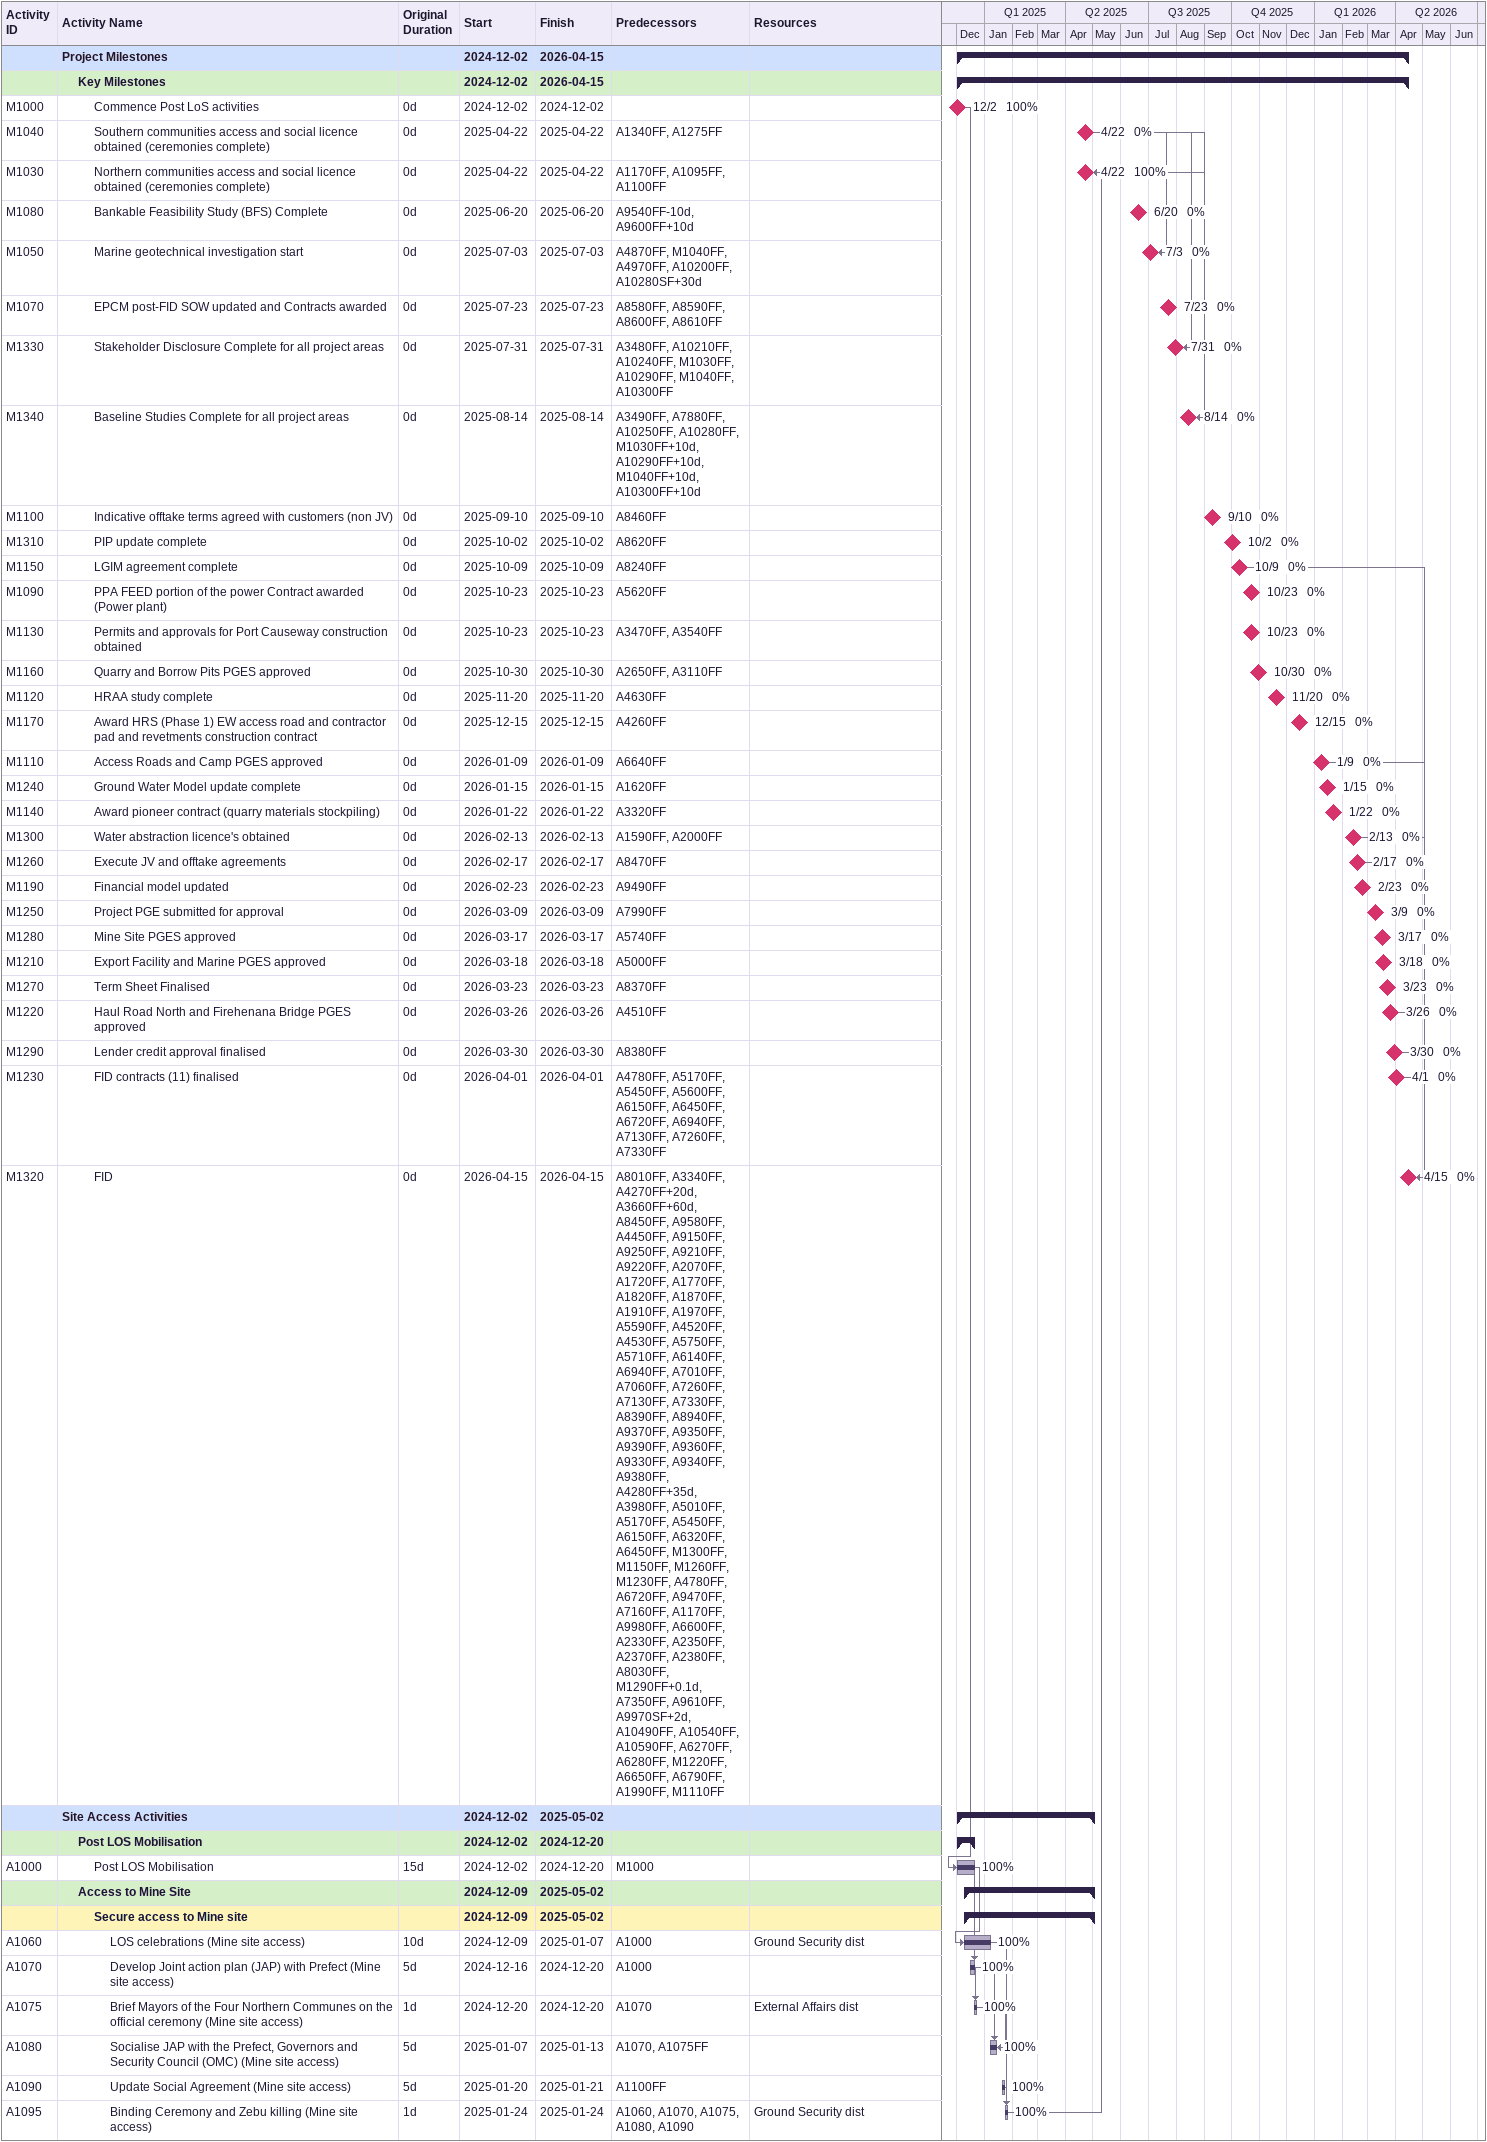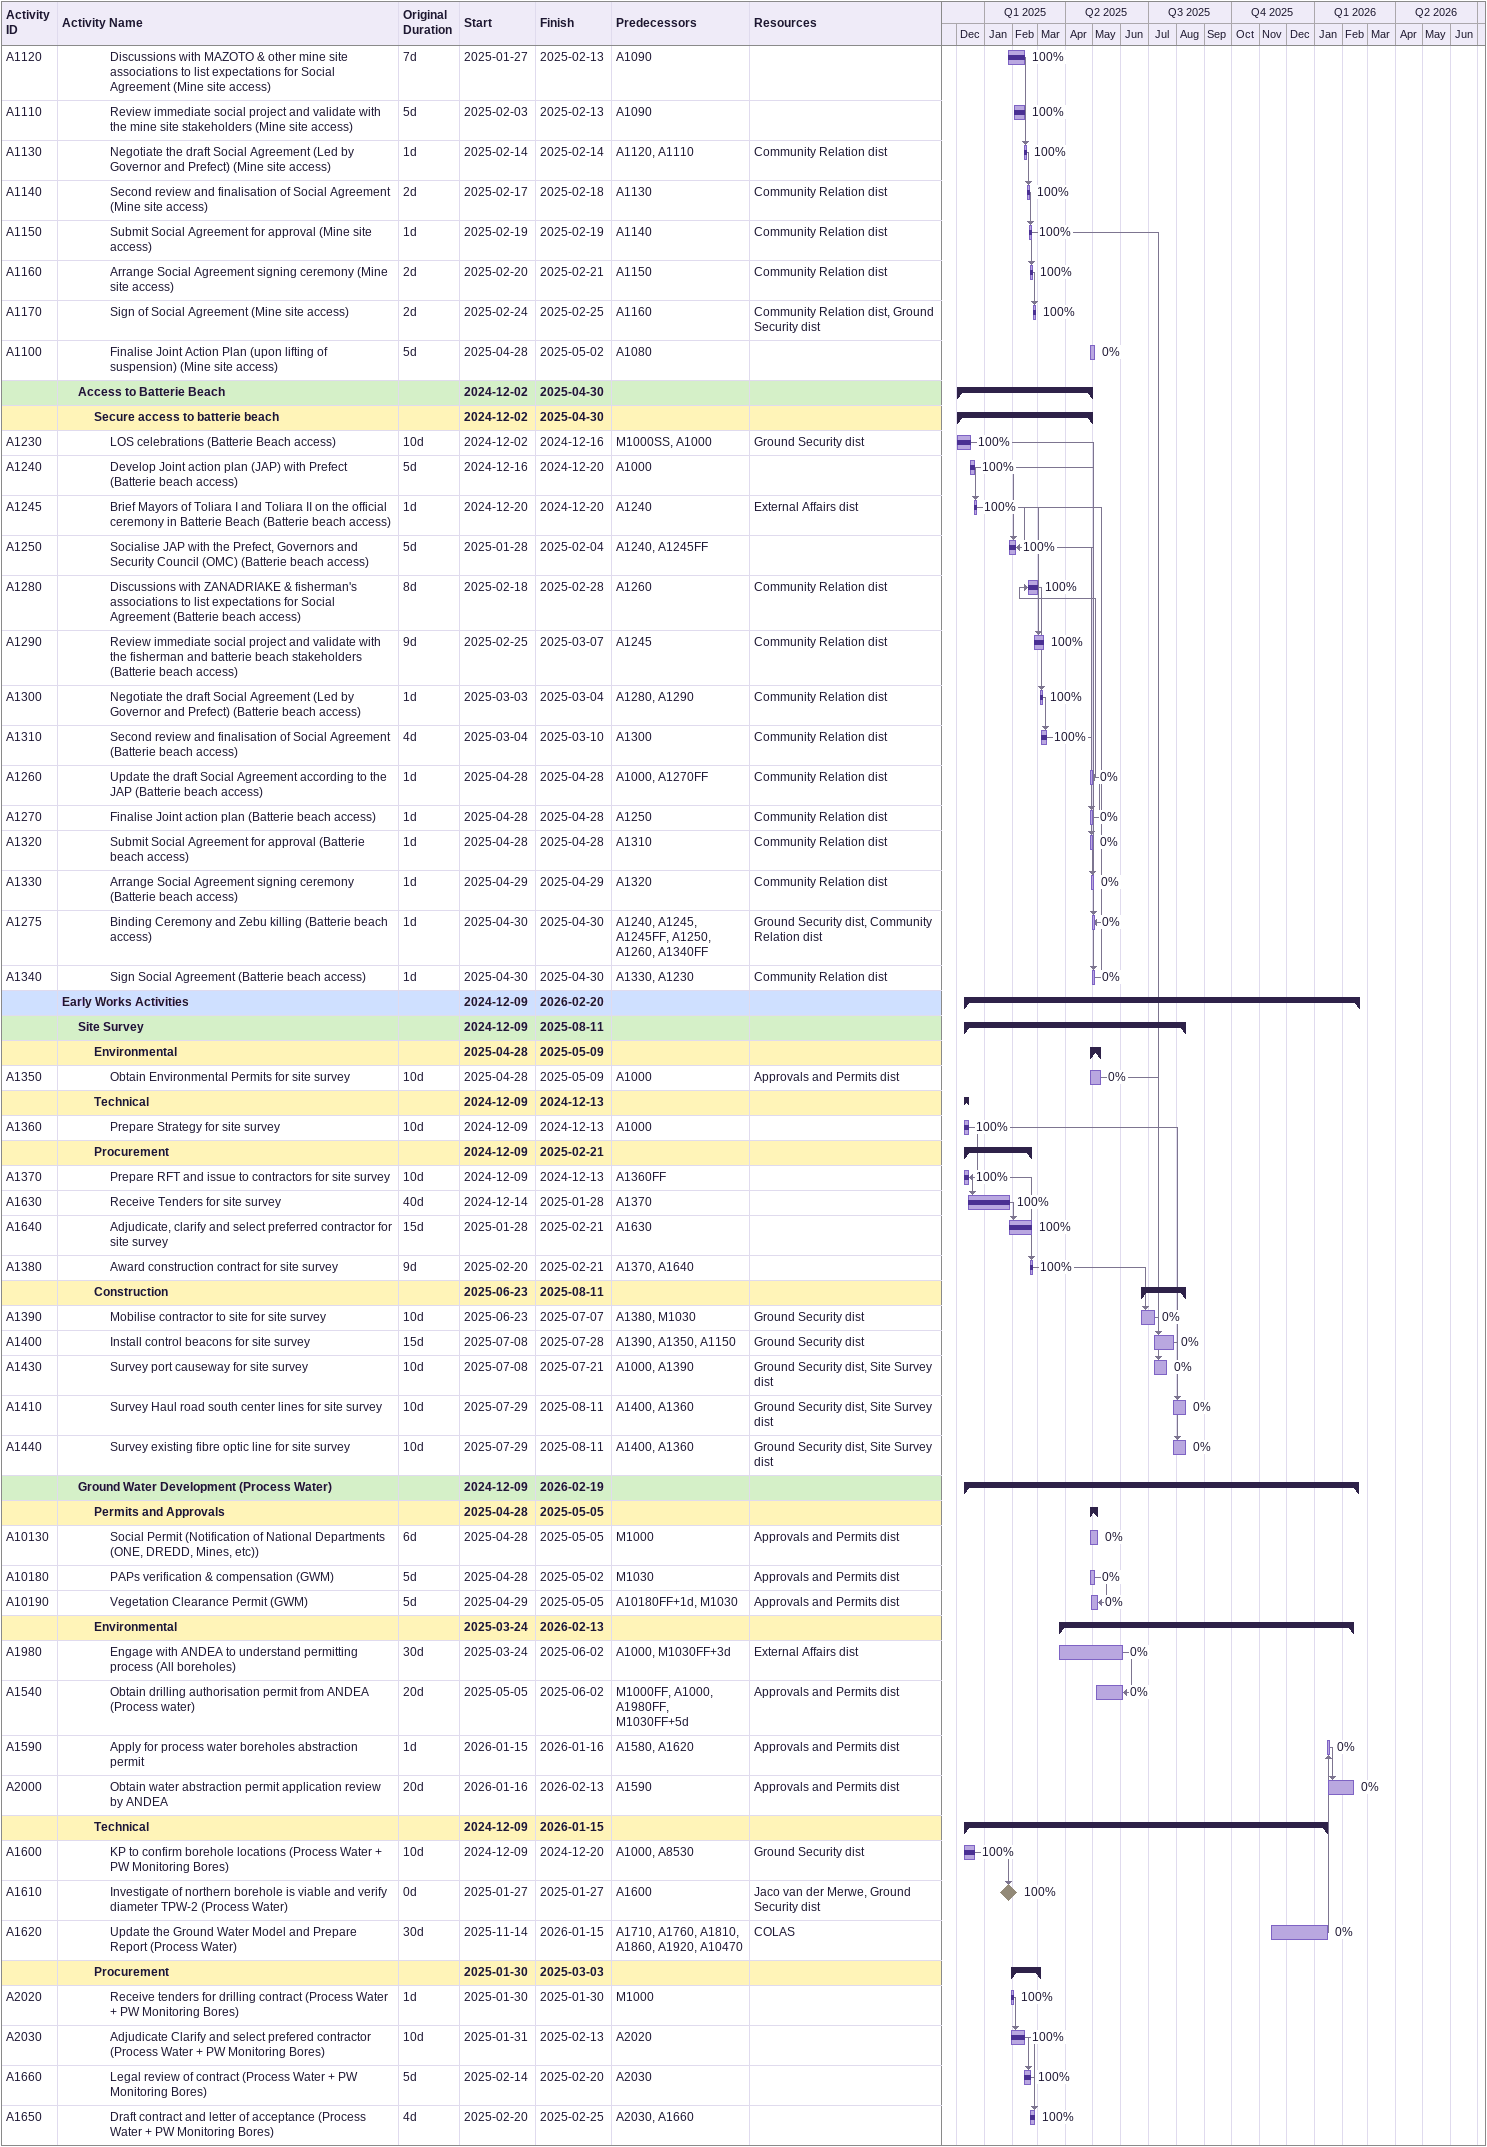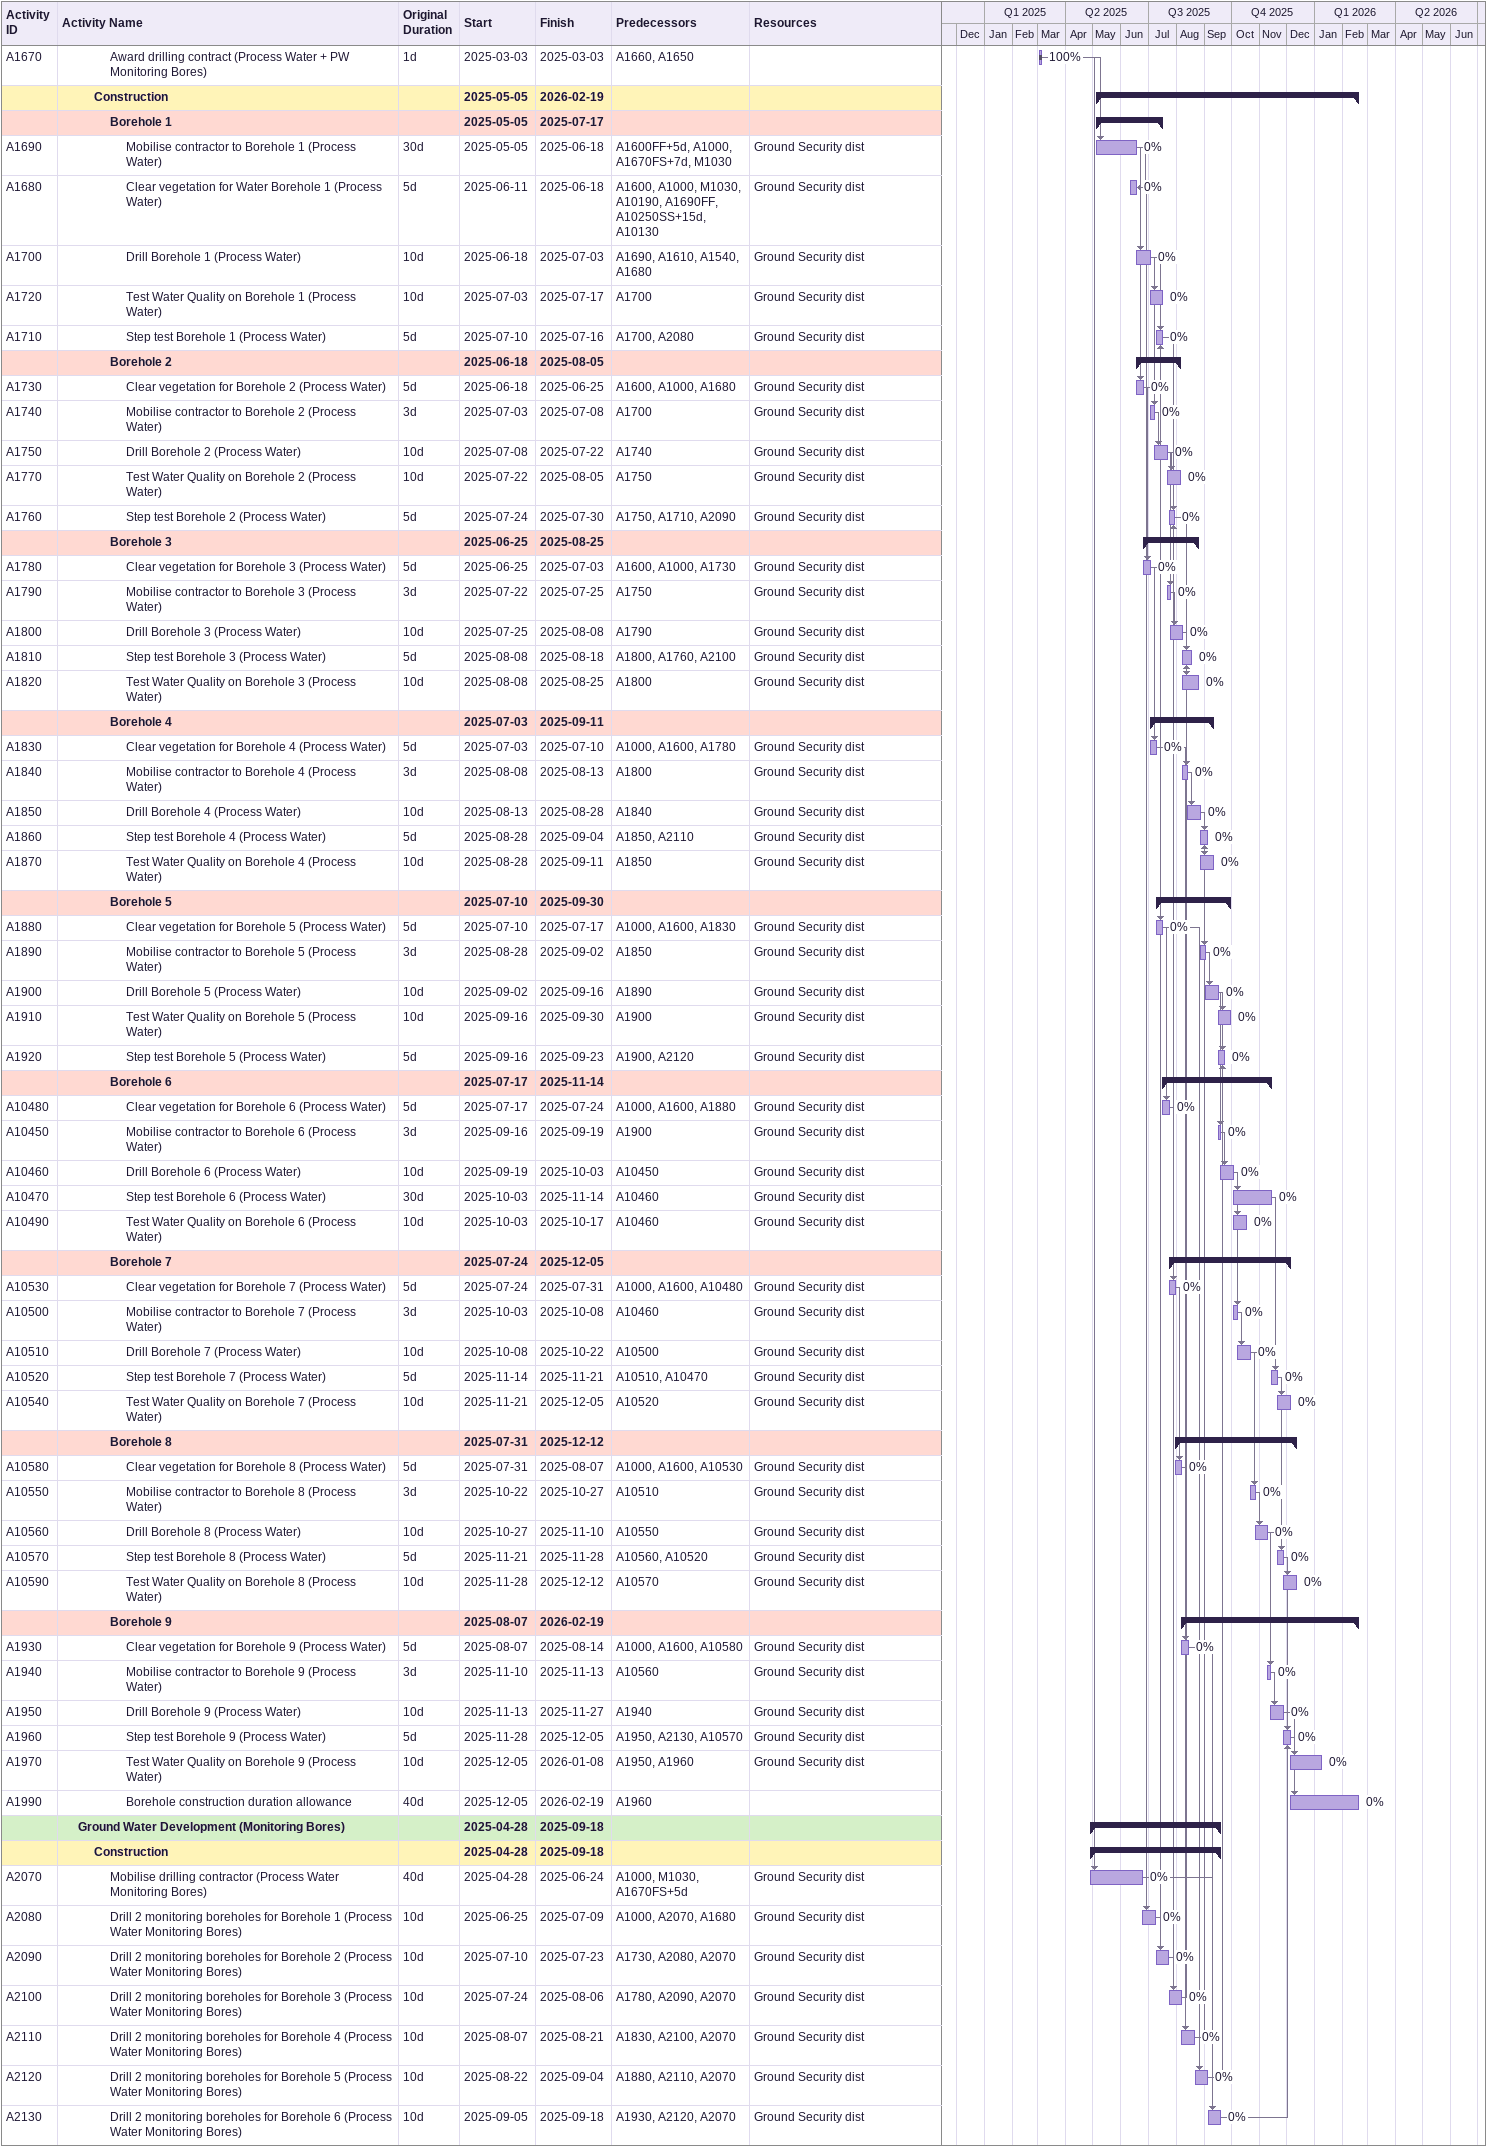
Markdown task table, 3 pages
| ID | Level | Task | Original duration | Start | Finish | Predecessors | Resources | % complete |
|---|---|---|---|---|---|---|---|---|
|  | 1 | **Project Milestones** |  | 2024-12-02 | 2026-04-15 |  |  |  |
|  | 2 | **Key Milestones** |  | 2024-12-02 | 2026-04-15 |  |  |  |
| M1000 | 3 | Commence Post LoS activities | 0d | 2024-12-02 | 2024-12-02 |  |  | 100 |
| M1040 | 3 | Southern communities access and social licence obtained (ceremonies complete) | 0d | 2025-04-22 | 2025-04-22 | A1340FF, A1275FF |  | 0 |
| M1030 | 3 | Northern communities access and social licence obtained (ceremonies complete) | 0d | 2025-04-22 | 2025-04-22 | A1170FF, A1095FF, A1100FF |  | 100 |
| M1080 | 3 | Bankable Feasibility Study (BFS) Complete | 0d | 2025-06-20 | 2025-06-20 | A9540FF-10d, A9600FF+10d |  | 0 |
| M1050 | 3 | Marine geotechnical investigation start | 0d | 2025-07-03 | 2025-07-03 | A4870FF, M1040FF, A4970FF, A10200FF, A10280SF+30d |  | 0 |
| M1070 | 3 | EPCM post-FID SOW updated and Contracts awarded | 0d | 2025-07-23 | 2025-07-23 | A8580FF, A8590FF, A8600FF, A8610FF |  | 0 |
| M1330 | 3 | Stakeholder Disclosure Complete for all project areas | 0d | 2025-07-31 | 2025-07-31 | A3480FF, A10210FF, A10240FF, M1030FF, A10290FF, M1040FF, A10300FF |  | 0 |
| M1340 | 3 | Baseline Studies Complete for all project areas | 0d | 2025-08-14 | 2025-08-14 | A3490FF, A7880FF, A10250FF, A10280FF, M1030FF+10d, A10290FF+10d, M1040FF+10d, A10300FF+10d |  | 0 |
| M1100 | 3 | Indicative offtake terms agreed with customers (non JV) | 0d | 2025-09-10 | 2025-09-10 | A8460FF |  | 0 |
| M1310 | 3 | PIP update complete | 0d | 2025-10-02 | 2025-10-02 | A8620FF |  | 0 |
| M1150 | 3 | LGIM agreement complete | 0d | 2025-10-09 | 2025-10-09 | A8240FF |  | 0 |
| M1090 | 3 | PPA FEED portion of the power Contract awarded (Power plant) | 0d | 2025-10-23 | 2025-10-23 | A5620FF |  | 0 |
| M1130 | 3 | Permits and approvals for Port Causeway construction obtained | 0d | 2025-10-23 | 2025-10-23 | A3470FF, A3540FF |  | 0 |
| M1160 | 3 | Quarry and Borrow Pits PGES approved | 0d | 2025-10-30 | 2025-10-30 | A2650FF, A3110FF |  | 0 |
| M1120 | 3 | HRAA study complete | 0d | 2025-11-20 | 2025-11-20 | A4630FF |  | 0 |
| M1170 | 3 | Award HRS (Phase 1) EW access road and contractor pad and revetments construction contract | 0d | 2025-12-15 | 2025-12-15 | A4260FF |  | 0 |
| M1110 | 3 | Access Roads and Camp PGES approved | 0d | 2026-01-09 | 2026-01-09 | A6640FF |  | 0 |
| M1240 | 3 | Ground Water Model update complete | 0d | 2026-01-15 | 2026-01-15 | A1620FF |  | 0 |
| M1140 | 3 | Award pioneer contract (quarry materials stockpiling) | 0d | 2026-01-22 | 2026-01-22 | A3320FF |  | 0 |
| M1300 | 3 | Water abstraction licence's obtained | 0d | 2026-02-13 | 2026-02-13 | A1590FF, A2000FF |  | 0 |
| M1260 | 3 | Execute JV and offtake agreements | 0d | 2026-02-17 | 2026-02-17 | A8470FF |  | 0 |
| M1190 | 3 | Financial model updated | 0d | 2026-02-23 | 2026-02-23 | A9490FF |  | 0 |
| M1250 | 3 | Project PGE submitted for approval | 0d | 2026-03-09 | 2026-03-09 | A7990FF |  | 0 |
| M1280 | 3 | Mine Site PGES approved | 0d | 2026-03-17 | 2026-03-17 | A5740FF |  | 0 |
| M1210 | 3 | Export Facility and Marine PGES approved | 0d | 2026-03-18 | 2026-03-18 | A5000FF |  | 0 |
| M1270 | 3 | Term Sheet Finalised | 0d | 2026-03-23 | 2026-03-23 | A8370FF |  | 0 |
| M1220 | 3 | Haul Road North and Firehenana Bridge PGES approved | 0d | 2026-03-26 | 2026-03-26 | A4510FF |  | 0 |
| M1290 | 3 | Lender credit approval finalised | 0d | 2026-03-30 | 2026-03-30 | A8380FF |  | 0 |
| M1230 | 3 | FID contracts (11) finalised | 0d | 2026-04-01 | 2026-04-01 | A4780FF, A5170FF, A5450FF, A5600FF, A6150FF, A6450FF, A6720FF, A6940FF, A7130FF, A7260FF, A7330FF |  | 0 |
| M1320 | 3 | FID | 0d | 2026-04-15 | 2026-04-15 | A8010FF, A3340FF, A4270FF+20d, A3660FF+60d, A8450FF, A9580FF, A4450FF, A9150FF, A9250FF, A9210FF, A9220FF, A2070FF, A1720FF, A1770FF, A1820FF, A1870FF, A1910FF, A1970FF, A5590FF, A4520FF, A4530FF, A5750FF, A5710FF, A6140FF, A6940FF, A7010FF, A7060FF, A7260FF, A7130FF, A7330FF, A8390FF, A8940FF, A9370FF, A9350FF, A9390FF, A9360FF, A9330FF, A9340FF, A9380FF, A4280FF+35d, A3980FF, A5010FF, A5170FF, A5450FF, A6150FF, A6320FF, A6450FF, M1300FF, M1150FF, M1260FF, M1230FF, A4780FF, A6720FF, A9470FF, A7160FF, A1170FF, A9980FF, A6600FF, A2330FF, A2350FF, A2370FF, A2380FF, A8030FF, M1290FF+0.1d, A7350FF, A9610FF, A9970SF+2d, A10490FF, A10540FF, A10590FF, A6270FF, A6280FF, M1220FF, A6650FF, A6790FF, A1990FF, M1110FF |  | 0 |
|  | 1 | **Site Access Activities** |  | 2024-12-02 | 2025-05-02 |  |  |  |
|  | 2 | **Post LOS Mobilisation** |  | 2024-12-02 | 2024-12-20 |  |  |  |
| A1000 | 3 | Post LOS Mobilisation | 15d | 2024-12-02 | 2024-12-20 | M1000 |  | 100 |
|  | 2 | **Access to Mine Site** |  | 2024-12-09 | 2025-05-02 |  |  |  |
|  | 3 | **Secure access to Mine site** |  | 2024-12-09 | 2025-05-02 |  |  |  |
| A1060 | 4 | LOS celebrations (Mine site access) | 10d | 2024-12-09 | 2025-01-07 | A1000 | Ground Security dist | 100 |
| A1070 | 4 | Develop Joint action plan (JAP) with Prefect (Mine site access) | 5d | 2024-12-16 | 2024-12-20 | A1000 |  | 100 |
| A1075 | 4 | Brief Mayors of the Four Northern Communes on the official ceremony (Mine site access) | 1d | 2024-12-20 | 2024-12-20 | A1070 | External Affairs dist | 100 |
| A1080 | 4 | Socialise JAP with the Prefect, Governors and Security Council (OMC) (Mine site access) | 5d | 2025-01-07 | 2025-01-13 | A1070, A1075FF |  | 100 |
| A1090 | 4 | Update Social Agreement (Mine site access) | 5d | 2025-01-20 | 2025-01-21 | A1100FF |  | 100 |
| A1095 | 4 | Binding Ceremony and Zebu killing (Mine site access) | 1d | 2025-01-24 | 2025-01-24 | A1060, A1070, A1075, A1080, A1090 | Ground Security dist | 100 |
| A1120 | 4 | Discussions with MAZOTO & other mine site associations to list expectations for Social Agreement (Mine site access) | 7d | 2025-01-27 | 2025-02-13 | A1090 |  | 100 |
| A1110 | 4 | Review immediate social project and validate with the mine site stakeholders (Mine site access) | 5d | 2025-02-03 | 2025-02-13 | A1090 |  | 100 |
| A1130 | 4 | Negotiate the draft Social Agreement (Led by Governor and Prefect) (Mine site access) | 1d | 2025-02-14 | 2025-02-14 | A1120, A1110 | Community Relation dist | 100 |
| A1140 | 4 | Second review and finalisation of Social Agreement (Mine site access) | 2d | 2025-02-17 | 2025-02-18 | A1130 | Community Relation dist | 100 |
| A1150 | 4 | Submit Social Agreement for approval (Mine site access) | 1d | 2025-02-19 | 2025-02-19 | A1140 | Community Relation dist | 100 |
| A1160 | 4 | Arrange Social Agreement signing ceremony (Mine site access) | 2d | 2025-02-20 | 2025-02-21 | A1150 | Community Relation dist | 100 |
| A1170 | 4 | Sign of Social Agreement (Mine site access) | 2d | 2025-02-24 | 2025-02-25 | A1160 | Community Relation dist, Ground Security dist | 100 |
| A1100 | 4 | Finalise Joint Action Plan (upon lifting of suspension) (Mine site access) | 5d | 2025-04-28 | 2025-05-02 | A1080 |  | 0 |
|  | 2 | **Access to Batterie Beach** |  | 2024-12-02 | 2025-04-30 |  |  |  |
|  | 3 | **Secure access to batterie beach** |  | 2024-12-02 | 2025-04-30 |  |  |  |
| A1230 | 4 | LOS celebrations (Batterie Beach access) | 10d | 2024-12-02 | 2024-12-16 | M1000SS, A1000 | Ground Security dist | 100 |
| A1240 | 4 | Develop Joint action plan (JAP) with Prefect (Batterie beach access) | 5d | 2024-12-16 | 2024-12-20 | A1000 |  | 100 |
| A1245 | 4 | Brief Mayors of Toliara I and Toliara II on the official ceremony in Batterie Beach (Batterie beach access) | 1d | 2024-12-20 | 2024-12-20 | A1240 | External Affairs dist | 100 |
| A1250 | 4 | Socialise JAP with the Prefect, Governors and Security Council (OMC) (Batterie beach access) | 5d | 2025-01-28 | 2025-02-04 | A1240, A1245FF |  | 100 |
| A1280 | 4 | Discussions with ZANADRIAKE & fisherman's associations to list expectations for Social Agreement (Batterie beach access) | 8d | 2025-02-18 | 2025-02-28 | A1260 | Community Relation dist | 100 |
| A1290 | 4 | Review immediate social project and validate with the fisherman and batterie beach stakeholders (Batterie beach access) | 9d | 2025-02-25 | 2025-03-07 | A1245 | Community Relation dist | 100 |
| A1300 | 4 | Negotiate the draft Social Agreement (Led by Governor and Prefect) (Batterie beach access) | 1d | 2025-03-03 | 2025-03-04 | A1280, A1290 | Community Relation dist | 100 |
| A1310 | 4 | Second review and finalisation of Social Agreement (Batterie beach access) | 4d | 2025-03-04 | 2025-03-10 | A1300 | Community Relation dist | 100 |
| A1260 | 4 | Update the draft Social Agreement according to the JAP (Batterie beach access) | 1d | 2025-04-28 | 2025-04-28 | A1000, A1270FF | Community Relation dist | 0 |
| A1270 | 4 | Finalise Joint action plan (Batterie beach access) | 1d | 2025-04-28 | 2025-04-28 | A1250 | Community Relation dist | 0 |
| A1320 | 4 | Submit Social Agreement for approval (Batterie beach access) | 1d | 2025-04-28 | 2025-04-28 | A1310 | Community Relation dist | 0 |
| A1330 | 4 | Arrange Social Agreement signing ceremony (Batterie beach access) | 1d | 2025-04-29 | 2025-04-29 | A1320 | Community Relation dist | 0 |
| A1275 | 4 | Binding Ceremony and Zebu killing (Batterie beach access) | 1d | 2025-04-30 | 2025-04-30 | A1240, A1245, A1245FF, A1250, A1260, A1340FF | Ground Security dist, Community Relation dist | 0 |
| A1340 | 4 | Sign Social Agreement (Batterie beach access) | 1d | 2025-04-30 | 2025-04-30 | A1330, A1230 | Community Relation dist | 0 |
|  | 1 | **Early Works Activities** |  | 2024-12-09 | 2026-02-20 |  |  |  |
|  | 2 | **Site Survey** |  | 2024-12-09 | 2025-08-11 |  |  |  |
|  | 3 | **Environmental** |  | 2025-04-28 | 2025-05-09 |  |  |  |
| A1350 | 4 | Obtain Environmental Permits for site survey | 10d | 2025-04-28 | 2025-05-09 | A1000 | Approvals and Permits dist | 0 |
|  | 3 | **Technical** |  | 2024-12-09 | 2024-12-13 |  |  |  |
| A1360 | 4 | Prepare Strategy for site survey | 10d | 2024-12-09 | 2024-12-13 | A1000 |  | 100 |
|  | 3 | **Procurement** |  | 2024-12-09 | 2025-02-21 |  |  |  |
| A1370 | 4 | Prepare RFT and issue to contractors for site survey | 10d | 2024-12-09 | 2024-12-13 | A1360FF |  | 100 |
| A1630 | 4 | Receive Tenders for site survey | 40d | 2024-12-14 | 2025-01-28 | A1370 |  | 100 |
| A1640 | 4 | Adjudicate, clarify and select preferred contractor for site survey | 15d | 2025-01-28 | 2025-02-21 | A1630 |  | 100 |
| A1380 | 4 | Award construction contract for site survey | 9d | 2025-02-20 | 2025-02-21 | A1370, A1640 |  | 100 |
|  | 3 | **Construction** |  | 2025-06-23 | 2025-08-11 |  |  |  |
| A1390 | 4 | Mobilise contractor to site for site survey | 10d | 2025-06-23 | 2025-07-07 | A1380, M1030 | Ground Security dist | 0 |
| A1400 | 4 | Install control beacons for site survey | 15d | 2025-07-08 | 2025-07-28 | A1390, A1350, A1150 | Ground Security dist | 0 |
| A1430 | 4 | Survey port causeway for site survey | 10d | 2025-07-08 | 2025-07-21 | A1000, A1390 | Ground Security dist, Site Survey dist | 0 |
| A1410 | 4 | Survey Haul road south center lines for site survey | 10d | 2025-07-29 | 2025-08-11 | A1400, A1360 | Ground Security dist, Site Survey dist | 0 |
| A1440 | 4 | Survey existing fibre optic line for site survey | 10d | 2025-07-29 | 2025-08-11 | A1400, A1360 | Ground Security dist, Site Survey dist | 0 |
|  | 2 | **Ground Water Development (Process Water)** |  | 2024-12-09 | 2026-02-19 |  |  |  |
|  | 3 | **Permits and Approvals** |  | 2025-04-28 | 2025-05-05 |  |  |  |
| A10130 | 4 | Social Permit (Notification of National Departments (ONE, DREDD, Mines, etc)) | 6d | 2025-04-28 | 2025-05-05 | M1000 | Approvals and Permits dist | 0 |
| A10180 | 4 | PAPs verification & compensation (GWM) | 5d | 2025-04-28 | 2025-05-02 | M1030 | Approvals and Permits dist | 0 |
| A10190 | 4 | Vegetation Clearance Permit (GWM) | 5d | 2025-04-29 | 2025-05-05 | A10180FF+1d, M1030 | Approvals and Permits dist | 0 |
|  | 3 | **Environmental** |  | 2025-03-24 | 2026-02-13 |  |  |  |
| A1980 | 4 | Engage with ANDEA to understand permitting process (All boreholes) | 30d | 2025-03-24 | 2025-06-02 | A1000, M1030FF+3d | External Affairs dist | 0 |
| A1540 | 4 | Obtain drilling authorisation permit from ANDEA (Process water) | 20d | 2025-05-05 | 2025-06-02 | M1000FF, A1000, A1980FF, M1030FF+5d | Approvals and Permits dist | 0 |
| A1590 | 4 | Apply for process water boreholes abstraction permit | 1d | 2026-01-15 | 2026-01-16 | A1580, A1620 | Approvals and Permits dist | 0 |
| A2000 | 4 | Obtain water abstraction permit application review by ANDEA | 20d | 2026-01-16 | 2026-02-13 | A1590 | Approvals and Permits dist | 0 |
|  | 3 | **Technical** |  | 2024-12-09 | 2026-01-15 |  |  |  |
| A1600 | 4 | KP to confirm borehole locations (Process Water + PW Monitoring Bores) | 10d | 2024-12-09 | 2024-12-20 | A1000, A8530 | Ground Security dist | 100 |
| A1610 | 4 | Investigate of northern borehole is viable and verify diameter TPW-2 (Process Water) | 0d | 2025-01-27 | 2025-01-27 | A1600 | Jaco van der Merwe, Ground Security dist | 100 |
| A1620 | 4 | Update the Ground Water Model and Prepare Report (Process Water) | 30d | 2025-11-14 | 2026-01-15 | A1710, A1760, A1810, A1860, A1920, A10470 | COLAS | 0 |
|  | 3 | **Procurement** |  | 2025-01-30 | 2025-03-03 |  |  |  |
| A2020 | 4 | Receive tenders for drilling contract (Process Water + PW Monitoring Bores) | 1d | 2025-01-30 | 2025-01-30 | M1000 |  | 100 |
| A2030 | 4 | Adjudicate Clarify and select prefered contractor (Process Water + PW Monitoring Bores) | 10d | 2025-01-31 | 2025-02-13 | A2020 |  | 100 |
| A1660 | 4 | Legal review of contract (Process Water + PW Monitoring Bores) | 5d | 2025-02-14 | 2025-02-20 | A2030 |  | 100 |
| A1650 | 4 | Draft contract and letter of acceptance (Process Water + PW Monitoring Bores) | 4d | 2025-02-20 | 2025-02-25 | A2030, A1660 |  | 100 |
| A1670 | 4 | Award drilling contract (Process Water + PW Monitoring Bores) | 1d | 2025-03-03 | 2025-03-03 | A1660, A1650 |  | 100 |
|  | 3 | **Construction** |  | 2025-05-05 | 2026-02-19 |  |  |  |
|  | 4 | **Borehole 1** |  | 2025-05-05 | 2025-07-17 |  |  |  |
| A1690 | 5 | Mobilise contractor to Borehole 1 (Process Water) | 30d | 2025-05-05 | 2025-06-18 | A1600FF+5d, A1000, A1670FS+7d, M1030 | Ground Security dist | 0 |
| A1680 | 5 | Clear vegetation for Water Borehole 1 (Process Water) | 5d | 2025-06-11 | 2025-06-18 | A1600, A1000, M1030, A10190, A1690FF, A10250SS+15d, A10130 | Ground Security dist | 0 |
| A1700 | 5 | Drill Borehole 1 (Process Water) | 10d | 2025-06-18 | 2025-07-03 | A1690, A1610, A1540, A1680 | Ground Security dist | 0 |
| A1720 | 5 | Test Water Quality on Borehole 1 (Process Water) | 10d | 2025-07-03 | 2025-07-17 | A1700 | Ground Security dist | 0 |
| A1710 | 5 | Step test Borehole 1 (Process Water) | 5d | 2025-07-10 | 2025-07-16 | A1700, A2080 | Ground Security dist | 0 |
|  | 4 | **Borehole 2** |  | 2025-06-18 | 2025-08-05 |  |  |  |
| A1730 | 5 | Clear vegetation for Borehole 2 (Process Water) | 5d | 2025-06-18 | 2025-06-25 | A1600, A1000, A1680 | Ground Security dist | 0 |
| A1740 | 5 | Mobilise contractor to Borehole 2 (Process Water) | 3d | 2025-07-03 | 2025-07-08 | A1700 | Ground Security dist | 0 |
| A1750 | 5 | Drill Borehole 2 (Process Water) | 10d | 2025-07-08 | 2025-07-22 | A1740 | Ground Security dist | 0 |
| A1770 | 5 | Test Water Quality on Borehole 2 (Process Water) | 10d | 2025-07-22 | 2025-08-05 | A1750 | Ground Security dist | 0 |
| A1760 | 5 | Step test Borehole 2 (Process Water) | 5d | 2025-07-24 | 2025-07-30 | A1750, A1710, A2090 | Ground Security dist | 0 |
|  | 4 | **Borehole 3** |  | 2025-06-25 | 2025-08-25 |  |  |  |
| A1780 | 5 | Clear vegetation for Borehole 3 (Process Water) | 5d | 2025-06-25 | 2025-07-03 | A1600, A1000, A1730 | Ground Security dist | 0 |
| A1790 | 5 | Mobilise contractor to Borehole 3 (Process Water) | 3d | 2025-07-22 | 2025-07-25 | A1750 | Ground Security dist | 0 |
| A1800 | 5 | Drill Borehole 3 (Process Water) | 10d | 2025-07-25 | 2025-08-08 | A1790 | Ground Security dist | 0 |
| A1810 | 5 | Step test Borehole 3 (Process Water) | 5d | 2025-08-08 | 2025-08-18 | A1800, A1760, A2100 | Ground Security dist | 0 |
| A1820 | 5 | Test Water Quality on Borehole 3 (Process Water) | 10d | 2025-08-08 | 2025-08-25 | A1800 | Ground Security dist | 0 |
|  | 4 | **Borehole 4** |  | 2025-07-03 | 2025-09-11 |  |  |  |
| A1830 | 5 | Clear vegetation for Borehole 4 (Process Water) | 5d | 2025-07-03 | 2025-07-10 | A1000, A1600, A1780 | Ground Security dist | 0 |
| A1840 | 5 | Mobilise contractor to Borehole 4 (Process Water) | 3d | 2025-08-08 | 2025-08-13 | A1800 | Ground Security dist | 0 |
| A1850 | 5 | Drill Borehole 4 (Process Water) | 10d | 2025-08-13 | 2025-08-28 | A1840 | Ground Security dist | 0 |
| A1860 | 5 | Step test Borehole 4 (Process Water) | 5d | 2025-08-28 | 2025-09-04 | A1850, A2110 | Ground Security dist | 0 |
| A1870 | 5 | Test Water Quality on Borehole 4 (Process Water) | 10d | 2025-08-28 | 2025-09-11 | A1850 | Ground Security dist | 0 |
|  | 4 | **Borehole 5** |  | 2025-07-10 | 2025-09-30 |  |  |  |
| A1880 | 5 | Clear vegetation for Borehole 5 (Process Water) | 5d | 2025-07-10 | 2025-07-17 | A1000, A1600, A1830 | Ground Security dist | 0 |
| A1890 | 5 | Mobilise contractor to Borehole 5 (Process Water) | 3d | 2025-08-28 | 2025-09-02 | A1850 | Ground Security dist | 0 |
| A1900 | 5 | Drill Borehole 5 (Process Water) | 10d | 2025-09-02 | 2025-09-16 | A1890 | Ground Security dist | 0 |
| A1910 | 5 | Test Water Quality on Borehole 5 (Process Water) | 10d | 2025-09-16 | 2025-09-30 | A1900 | Ground Security dist | 0 |
| A1920 | 5 | Step test Borehole 5 (Process Water) | 5d | 2025-09-16 | 2025-09-23 | A1900, A2120 | Ground Security dist | 0 |
|  | 4 | **Borehole 6** |  | 2025-07-17 | 2025-11-14 |  |  |  |
| A10480 | 5 | Clear vegetation for Borehole 6 (Process Water) | 5d | 2025-07-17 | 2025-07-24 | A1000, A1600, A1880 | Ground Security dist | 0 |
| A10450 | 5 | Mobilise contractor to Borehole 6 (Process Water) | 3d | 2025-09-16 | 2025-09-19 | A1900 | Ground Security dist | 0 |
| A10460 | 5 | Drill Borehole 6 (Process Water) | 10d | 2025-09-19 | 2025-10-03 | A10450 | Ground Security dist | 0 |
| A10470 | 5 | Step test Borehole 6 (Process Water) | 30d | 2025-10-03 | 2025-11-14 | A10460 | Ground Security dist | 0 |
| A10490 | 5 | Test Water Quality on Borehole 6 (Process Water) | 10d | 2025-10-03 | 2025-10-17 | A10460 | Ground Security dist | 0 |
|  | 4 | **Borehole 7** |  | 2025-07-24 | 2025-12-05 |  |  |  |
| A10530 | 5 | Clear vegetation for Borehole 7 (Process Water) | 5d | 2025-07-24 | 2025-07-31 | A1000, A1600, A10480 | Ground Security dist | 0 |
| A10500 | 5 | Mobilise contractor to Borehole 7 (Process Water) | 3d | 2025-10-03 | 2025-10-08 | A10460 | Ground Security dist | 0 |
| A10510 | 5 | Drill Borehole 7 (Process Water) | 10d | 2025-10-08 | 2025-10-22 | A10500 | Ground Security dist | 0 |
| A10520 | 5 | Step test Borehole 7 (Process Water) | 5d | 2025-11-14 | 2025-11-21 | A10510, A10470 | Ground Security dist | 0 |
| A10540 | 5 | Test Water Quality on Borehole 7 (Process Water) | 10d | 2025-11-21 | 2025-12-05 | A10520 | Ground Security dist | 0 |
|  | 4 | **Borehole 8** |  | 2025-07-31 | 2025-12-12 |  |  |  |
| A10580 | 5 | Clear vegetation for Borehole 8 (Process Water) | 5d | 2025-07-31 | 2025-08-07 | A1000, A1600, A10530 | Ground Security dist | 0 |
| A10550 | 5 | Mobilise contractor to Borehole 8 (Process Water) | 3d | 2025-10-22 | 2025-10-27 | A10510 | Ground Security dist | 0 |
| A10560 | 5 | Drill Borehole 8 (Process Water) | 10d | 2025-10-27 | 2025-11-10 | A10550 | Ground Security dist | 0 |
| A10570 | 5 | Step test Borehole 8 (Process Water) | 5d | 2025-11-21 | 2025-11-28 | A10560, A10520 | Ground Security dist | 0 |
| A10590 | 5 | Test Water Quality on Borehole 8 (Process Water) | 10d | 2025-11-28 | 2025-12-12 | A10570 | Ground Security dist | 0 |
|  | 4 | **Borehole 9** |  | 2025-08-07 | 2026-02-19 |  |  |  |
| A1930 | 5 | Clear vegetation for Borehole 9 (Process Water) | 5d | 2025-08-07 | 2025-08-14 | A1000, A1600, A10580 | Ground Security dist | 0 |
| A1940 | 5 | Mobilise contractor to Borehole 9 (Process Water) | 3d | 2025-11-10 | 2025-11-13 | A10560 | Ground Security dist | 0 |
| A1950 | 5 | Drill Borehole 9 (Process Water) | 10d | 2025-11-13 | 2025-11-27 | A1940 | Ground Security dist | 0 |
| A1960 | 5 | Step test Borehole 9 (Process Water) | 5d | 2025-11-28 | 2025-12-05 | A1950, A2130, A10570 | Ground Security dist | 0 |
| A1970 | 5 | Test Water Quality on Borehole 9 (Process Water) | 10d | 2025-12-05 | 2026-01-08 | A1950, A1960 | Ground Security dist | 0 |
| A1990 | 5 | Borehole construction duration allowance | 40d | 2025-12-05 | 2026-02-19 | A1960 |  | 0 |
|  | 2 | **Ground Water Development (Monitoring Bores)** |  | 2025-04-28 | 2025-09-18 |  |  |  |
|  | 3 | **Construction** |  | 2025-04-28 | 2025-09-18 |  |  |  |
| A2070 | 4 | Mobilise drilling contractor (Process Water Monitoring Bores) | 40d | 2025-04-28 | 2025-06-24 | A1000, M1030, A1670FS+5d | Ground Security dist | 0 |
| A2080 | 4 | Drill 2 monitoring boreholes for Borehole 1 (Process Water Monitoring Bores) | 10d | 2025-06-25 | 2025-07-09 | A1000, A2070, A1680 | Ground Security dist | 0 |
| A2090 | 4 | Drill 2 monitoring boreholes for Borehole 2 (Process Water Monitoring Bores) | 10d | 2025-07-10 | 2025-07-23 | A1730, A2080, A2070 | Ground Security dist | 0 |
| A2100 | 4 | Drill 2 monitoring boreholes for Borehole 3 (Process Water Monitoring Bores) | 10d | 2025-07-24 | 2025-08-06 | A1780, A2090, A2070 | Ground Security dist | 0 |
| A2110 | 4 | Drill 2 monitoring boreholes for Borehole 4 (Process Water Monitoring Bores) | 10d | 2025-08-07 | 2025-08-21 | A1830, A2100, A2070 | Ground Security dist | 0 |
| A2120 | 4 | Drill 2 monitoring boreholes for Borehole 5 (Process Water Monitoring Bores) | 10d | 2025-08-22 | 2025-09-04 | A1880, A2110, A2070 | Ground Security dist | 0 |
| A2130 | 4 | Drill 2 monitoring boreholes for Borehole 6 (Process Water Monitoring Bores) | 10d | 2025-09-05 | 2025-09-18 | A1930, A2120, A2070 | Ground Security dist | 0 |
